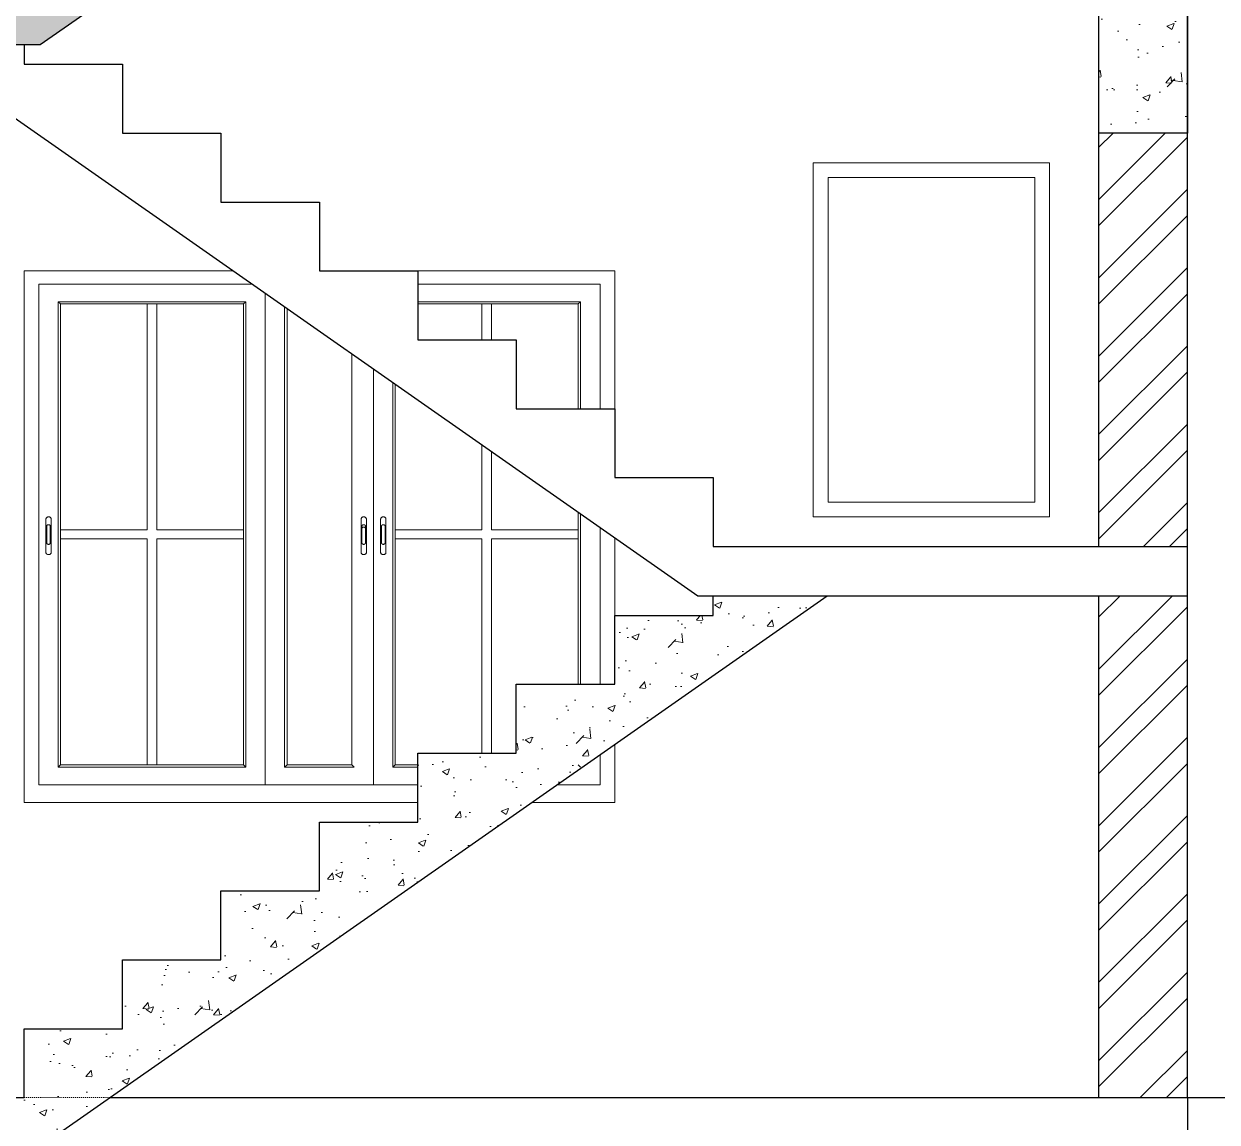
# Model space of a CAD drawing. Header units: inches. Extents: x -10117506 to -5032697, y -6529230 to -3253155.
# Drawn here: x -5057839.8 to -5057718.6, y -3256604.5 to -3256492.9 of the extents above; entities that cross this region are included whole.
import ezdxf

# ---------------------------------------------------------------- set-up
doc = ezdxf.new("R2010")
doc.units = ezdxf.units.IN
doc.header["$LTSCALE"] = 2
doc.header["$MEASUREMENT"] = 0
doc.linetypes.add('ACAD_ISO02W100', pattern=[15, 12, -3])
doc.linetypes.add('CENTER', pattern=[2, 1.25, -0.25, 0.25, -0.25])
doc.layers.get('0').update_dxf_attribs({"linetype": 'CONTINUOUS'})
for name, color, linetype, lineweight in [('Annotate-Bold.w', 187, 'CONTINUOUS', 18), ('Door-Window', 47, 'CONTINUOUS', 15), ('HATCH', 60, 'ACAD_ISO02W100', 13), ('window', 4, 'CONTINUOUS', 13)]:
    doc.layers.add(name, color=color, linetype=linetype, lineweight=lineweight)
pattern_1 = [(45, (18658.185, 2800.1), (-3.977475644, 3.977475644), []), (45, (18660.837, 2800.1), (-3.977475644, 3.977475644), [])]
pattern_2 = [(50, (0, 0), (7.172601826, -0.62752135), [0.75, -8.25]), (355, (0, 0), (-1.387513336, 7.521921337), [0.6, -6.6]), (100.45144446, (0.598, -0.052), (5.785088467, 6.89439991), [0.63740192, -7.01142112]), (46.1842, (0, 2), (10.672413307, -1.655192808), [1.125, -12.375]), (96.63563549, (0.889, 1.862), (9.346619457, 9.741186008), [0.95610342, -10.5171376]), (351.184164, (0, 2), (9.34661945, 9.741186003), [0.9, -9.90000001]), (21, (1, 1.5), (5.969070521, -4.0261889067), [0.75, -8.25]), (326, (1, 1.5), (2.433153319, 7.2515004505), [0.6, -6.6]), (71.45144474, (1.4974, 1.1645), (8.402223767, 3.225311528), [0.6374019, -7.01142112]), (37.5, (0, 0), (0.1215985532, 3.3289385383), [0, -6.52, 0, -6.7, 0, -6.625]), (7.5, (0, 0), (2.6306953744, 3.9441171188), [0, -3.82, 0, -6.37, 0, -2.525]), (327.5, (-2.23, 0), (5.3382243617, -0.2255487173), [0, -2.5, 0, -7.8, 0, -10.35]), (317.5, (-3.23, 0), (5.8318616934, 1.0010498233), [0, -3.25, 0, -5.18, 0, -7.35])]

msp = doc.modelspace()

# ---------------------------------------------------------------- hatches: boundary and pattern name
at = {"layer": 'Door-Window', "linetype": 'ByBlock'}
h = msp.add_hatch(dxfattribs=at)
h.set_pattern_fill('AR-CONC', color=256)
h.set_pattern_definition(pattern_2)
h.paths.add_polyline_path([(-5057975.18, -3256495), (-5057853.75, -3256495), (-5057853.75, -3256504), (-5057844.75, -3256504), (-5057844.75, -3256495), (-5057838.12, -3256495), (-5057830.98, -3256490), (-5058002.18, -3256490), (-5058002.18, -3256495), (-5057984.18, -3256495), (-5057984.18, -3256504), (-5057975.18, -3256504)])
h = msp.add_hatch(dxfattribs=at)
h.set_pattern_fill('AR-CONC', color=256)
h.set_pattern_definition([(50, (18658.207, 2800.1), (7.172601826, -0.62752135), [0.75, -8.25]), (355, (18658.207, 2800.1), (-1.387513336, 7.521921337), [0.6, -6.6]), (100.45144446, (18658.805, 2800.0476), (5.785088467, 6.89439991), [0.63740192, -7.01142112]), (46.1842, (18658.207, 2802.1), (10.672413307, -1.655192808), [1.125, -12.375]), (96.63563549, (18659.096, 2801.962), (9.346619457, 9.741186008), [0.95610342, -10.5171376]), (351.184164, (18658.207, 2802.1), (9.34661945, 9.741186003), [0.9, -9.90000001]), (21, (18659.207, 2801.6), (5.969070521, -4.0261889067), [0.75, -8.25]), (326, (18659.207, 2801.6), (2.433153319, 7.2515004505), [0.6, -6.6]), (71.45144474, (18659.7044, 2801.2644), (8.402223767, 3.225311528), [0.6374019, -7.01142112]), (37.5, (18658.207, 2800.1), (0.1215985532, 3.3289385383), [0, -6.52, 0, -6.7, 0, -6.625]), (7.5, (18658.207, 2800.1), (2.6306953744, 3.9441171188), [0, -3.82, 0, -6.37, 0, -2.525]), (327.5, (18655.977, 2800.1), (5.3382243617, -0.2255487173), [0, -2.5, 0, -7.8, 0, -10.35]), (317.5, (18654.977, 2800.1), (5.8318616934, 1.0010498233), [0, -3.25, 0, -5.18, 0, -7.35])])
h.paths.add_polyline_path([(-5057721.59, -3256490), (-5057730.59, -3256490), (-5057730.59, -3256504), (-5057721.59, -3256504)])
h = msp.add_hatch(dxfattribs=at)
h.set_pattern_fill('AR-CONC', color=256)
h.set_pattern_definition(pattern_2)
h.paths.add_polyline_path([(-5057758.18, -3256551), (-5057769.75, -3256551), (-5057769.75, -3256553), (-5057779.75, -3256553), (-5057779.75, -3256560), (-5057789.75, -3256560), (-5057789.75, -3256567), (-5057799.75, -3256567), (-5057799.75, -3256574), (-5057809.75, -3256574), (-5057809.75, -3256581), (-5057819.75, -3256581), (-5057819.75, -3256588), (-5057829.75, -3256588), (-5057829.75, -3256595), (-5057839.75, -3256595), (-5057839.75, -3256602), (-5057831.03, -3256602)])
h = msp.add_hatch(dxfattribs=at)
h.set_pattern_fill('AR-CONC', color=256)
h.set_pattern_definition(pattern_2)
h.paths.add_polyline_path([(-5057975.18, -3256607), (-5057853.75, -3256607), (-5057853.75, -3256616), (-5057844.75, -3256616), (-5057844.75, -3256607), (-5057838.18, -3256607), (-5057831.03, -3256602), (-5057984.18, -3256602), (-5057984.18, -3256616), (-5057975.18, -3256616)])
at = {"layer": 'HATCH', "ltscale": 0.01}
h = msp.add_hatch(dxfattribs=at)
h.set_pattern_fill('ANSI32', color=256, scale=15, style=0)
h.set_pattern_definition(pattern_1)
h.paths.add_polyline_path([(-5057721.59, -3256504), (-5057730.61, -3256504), (-5057730.61, -3256546), (-5057721.59, -3256546)])
h = msp.add_hatch(dxfattribs=at)
h.set_pattern_fill('ANSI32', color=256, scale=15, style=0)
h.set_pattern_definition(pattern_1)
h.paths.add_polyline_path([(-5057721.59, -3256551), (-5057730.61, -3256551), (-5057730.61, -3256602), (-5057721.59, -3256602)])

# ---------------------------------------------------------------- linework, layer by layer
at = {"ltscale": 0.5}
for p, q in [((-5057721.59, -3256602), (-5057721.59, -3256266)), ((-5057838.12, -3256495), (-5057758.12, -3256439)), ((-5057730.59, -3256546), (-5057730.59, -3256439)), ((-5057844.75, -3256495), (-5057838.12, -3256495)), ((-5057844.75, -3256499.6), (-5057771.33, -3256551)), ((-5057769.75, -3256546), (-5057721.59, -3256546)), ((-5057838.18, -3256607), (-5057758.18, -3256551)), ((-5057771.33, -3256551), (-5057721.59, -3256551)), ((-5057730.59, -3256602), (-5057730.59, -3256551)), ((-5057984.18, -3256602), (-5057839.75, -3256602)), ((-5057831.03, -3256602), (-5057748.04, -3256602)), ((-5057748.04, -3256602), (-5057724.04, -3256602)), ((-5057721.59, -3256602), (-5057691.59, -3256602))]:
    msp.add_line(p, q, dxfattribs=at)
msp.add_lwpolyline([(-5057730.59, -3256490), (-5057721.59, -3256490), (-5057721.59, -3256504), (-5057730.59, -3256504)], close=True, dxfattribs=at)
for points in [[(-5057839.75, -3256495), (-5057839.75, -3256497), (-5057829.75, -3256497), (-5057829.75, -3256504), (-5057819.75, -3256504), (-5057819.75, -3256511), (-5057809.75, -3256511), (-5057809.75, -3256518), (-5057799.75, -3256518), (-5057799.75, -3256525), (-5057789.75, -3256525), (-5057789.75, -3256532), (-5057779.75, -3256532), (-5057779.75, -3256539), (-5057769.75, -3256539), (-5057769.75, -3256546)], [(-5057839.75, -3256602), (-5057839.75, -3256595), (-5057829.75, -3256595), (-5057829.75, -3256588), (-5057819.75, -3256588), (-5057819.75, -3256581), (-5057809.75, -3256581), (-5057809.75, -3256574), (-5057799.75, -3256574), (-5057799.75, -3256567), (-5057789.75, -3256567), (-5057789.75, -3256560), (-5057779.75, -3256560), (-5057779.75, -3256553), (-5057769.75, -3256553), (-5057769.75, -3256551)], [(-5057730.59, -3256602), (-5057721.59, -3256602), (-5057721.59, -3256616), (-5057730.59, -3256616), (-5057730.59, -3256607)]]:
    msp.add_lwpolyline(points, dxfattribs=at)
at = {"layer": 'Annotate-Bold.w', "linetype": 'CENTER', "ltscale": 0.01}
msp.add_line((-5058067.16, -3256602), (-5057678.4, -3256602), dxfattribs=at)
at = {"layer": 'window'}
for p, q in [((-5057839.75, -3256572), (-5057839.75, -3256518)), ((-5057818.47, -3256518), (-5057839.75, -3256518)), ((-5057779.75, -3256518), (-5057799.75, -3256518)), ((-5057779.75, -3256532), (-5057779.75, -3256518)), ((-5057838.25, -3256570.22), (-5057838.25, -3256519.33)), ((-5057816.57, -3256519.33), (-5057838.25, -3256519.33)), ((-5057781.25, -3256519.33), (-5057799.75, -3256519.33)), ((-5057781.25, -3256519.33), (-5057781.25, -3256532)), ((-5057836.29, -3256568.42), (-5057836.29, -3256521.13)), ((-5057836.29, -3256521.13), (-5057817.22, -3256521.13)), ((-5057836.04, -3256521.35), (-5057836.29, -3256521.13)), ((-5057836.04, -3256568.2), (-5057836.04, -3256521.35)), ((-5057817.46, -3256521.35), (-5057836.04, -3256521.35)), ((-5057827.24, -3256521.35), (-5057827.24, -3256544.32)), ((-5057826.26, -3256521.35), (-5057826.26, -3256544.32)), ((-5057817.46, -3256521.35), (-5057817.22, -3256521.13)), ((-5057817.46, -3256521.35), (-5057817.46, -3256568.2)), ((-5057817.22, -3256521.13), (-5057817.22, -3256568.42)), ((-5057815.25, -3256520.25), (-5057815.25, -3256570.22)), ((-5057799.75, -3256521.13), (-5057783.22, -3256521.13)), ((-5057783.46, -3256521.35), (-5057799.75, -3256521.35)), ((-5057793.24, -3256521.35), (-5057793.24, -3256525)), ((-5057792.26, -3256521.35), (-5057792.26, -3256525)), ((-5057783.46, -3256521.35), (-5057783.22, -3256521.13)), ((-5057783.46, -3256521.35), (-5057783.46, -3256532)), ((-5057783.22, -3256521.13), (-5057783.22, -3256532)), ((-5057813.29, -3256521.62), (-5057813.29, -3256568.42)), ((-5057813.04, -3256521.8), (-5057813.04, -3256568.2)), ((-5057806.46, -3256568.2), (-5057806.46, -3256526.4)), ((-5057804.25, -3256527.95), (-5057804.25, -3256570.22)), ((-5057802.29, -3256568.42), (-5057802.29, -3256529.32)), ((-5057802.04, -3256568.2), (-5057802.04, -3256529.5)), ((-5057793.24, -3256535.66), (-5057793.24, -3256544.32)), ((-5057792.26, -3256536.34), (-5057792.26, -3256544.32)), ((-5057837.53, -3256543.21), (-5057837.51, -3256543.14)), ((-5057837.53, -3256543.21), (-5057837.52, -3256543.17)), ((-5057837.53, -3256546.6), (-5057837.53, -3256543.21)), ((-5057837.52, -3256543.17), (-5057837.51, -3256543.14)), ((-5057837.51, -3256543.14), (-5057837.5, -3256543.11)), ((-5057837.5, -3256543.11), (-5057837.48, -3256543.08)), ((-5057837.45, -3256543.05), (-5057837.48, -3256543.08)), ((-5057837.42, -3256543.03), (-5057837.45, -3256543.05)), ((-5057837.42, -3256543.03), (-5057837.38, -3256543.01)), ((-5057837.34, -3256543), (-5057837.38, -3256543.01)), ((-5057837.3, -3256542.99), (-5057837.34, -3256543)), ((-5057837.26, -3256542.99), (-5057837.3, -3256542.99)), ((-5057837.22, -3256542.99), (-5057837.26, -3256542.99)), ((-5057837.22, -3256542.99), (-5057837.17, -3256543)), ((-5057837.17, -3256543), (-5057837.14, -3256543.01)), ((-5057837.14, -3256543.01), (-5057837.1, -3256543.03)), ((-5057837.1, -3256543.03), (-5057837.07, -3256543.05)), ((-5057837.07, -3256543.05), (-5057837.04, -3256543.08)), ((-5057837.02, -3256543.11), (-5057837.04, -3256543.08)), ((-5057837, -3256543.14), (-5057837.02, -3256543.11)), ((-5057836.99, -3256543.17), (-5057837, -3256543.14)), ((-5057836.99, -3256543.17), (-5057836.99, -3256543.21)), ((-5057836.99, -3256543.21), (-5057836.99, -3256546.6)), ((-5057805.51, -3256543.14), (-5057805.52, -3256543.17)), ((-5057805.52, -3256543.17), (-5057805.52, -3256543.21)), ((-5057805.52, -3256543.21), (-5057805.52, -3256546.6)), ((-5057805.49, -3256543.11), (-5057805.51, -3256543.14)), ((-5057805.47, -3256543.08), (-5057805.49, -3256543.11)), ((-5057805.44, -3256543.05), (-5057805.47, -3256543.08)), ((-5057805.41, -3256543.03), (-5057805.44, -3256543.05)), ((-5057805.37, -3256543.01), (-5057805.41, -3256543.03)), ((-5057805.33, -3256543), (-5057805.37, -3256543.01)), ((-5057805.29, -3256542.99), (-5057805.33, -3256543)), ((-5057805.25, -3256542.99), (-5057805.29, -3256542.99)), ((-5057805.21, -3256542.99), (-5057805.25, -3256542.99)), ((-5057805.17, -3256543), (-5057805.21, -3256542.99)), ((-5057805.13, -3256543.01), (-5057805.17, -3256543)), ((-5057805.09, -3256543.03), (-5057805.13, -3256543.01)), ((-5057805.06, -3256543.05), (-5057805.09, -3256543.03)), ((-5057805.03, -3256543.08), (-5057805.06, -3256543.05)), ((-5057805.01, -3256543.11), (-5057805.03, -3256543.08)), ((-5057804.99, -3256543.14), (-5057805.01, -3256543.11)), ((-5057804.98, -3256543.17), (-5057804.99, -3256543.14)), ((-5057804.98, -3256543.21), (-5057804.99, -3256543.14)), ((-5057804.98, -3256543.21), (-5057804.98, -3256543.17)), ((-5057804.98, -3256546.6), (-5057804.98, -3256543.21)), ((-5057803.53, -3256543.21), (-5057803.51, -3256543.14)), ((-5057803.53, -3256543.21), (-5057803.52, -3256543.17)), ((-5057803.53, -3256546.6), (-5057803.53, -3256543.21)), ((-5057803.52, -3256543.17), (-5057803.51, -3256543.14)), ((-5057803.51, -3256543.14), (-5057803.5, -3256543.11)), ((-5057803.5, -3256543.11), (-5057803.48, -3256543.08)), ((-5057803.45, -3256543.05), (-5057803.48, -3256543.08)), ((-5057803.42, -3256543.03), (-5057803.45, -3256543.05)), ((-5057803.42, -3256543.03), (-5057803.38, -3256543.01)), ((-5057803.34, -3256543), (-5057803.38, -3256543.01)), ((-5057803.3, -3256542.99), (-5057803.34, -3256543)), ((-5057803.26, -3256542.99), (-5057803.3, -3256542.99)), ((-5057803.22, -3256542.99), (-5057803.26, -3256542.99)), ((-5057803.22, -3256542.99), (-5057803.17, -3256543)), ((-5057803.17, -3256543), (-5057803.14, -3256543.01)), ((-5057803.14, -3256543.01), (-5057803.1, -3256543.03)), ((-5057803.1, -3256543.03), (-5057803.07, -3256543.05)), ((-5057803.07, -3256543.05), (-5057803.04, -3256543.08)), ((-5057803.02, -3256543.11), (-5057803.04, -3256543.08)), ((-5057803, -3256543.14), (-5057803.02, -3256543.11)), ((-5057802.99, -3256543.17), (-5057803, -3256543.14)), ((-5057802.99, -3256543.17), (-5057802.99, -3256543.21)), ((-5057802.99, -3256543.21), (-5057802.99, -3256546.6)), ((-5057783.46, -3256542.5), (-5057783.46, -3256560)), ((-5057783.22, -3256542.67), (-5057783.22, -3256560)), ((-5057837.43, -3256543.88), (-5057837.44, -3256543.9)), ((-5057837.44, -3256543.9), (-5057837.44, -3256543.93)), ((-5057837.44, -3256543.93), (-5057837.44, -3256545.63)), ((-5057837.42, -3256543.86), (-5057837.43, -3256543.88)), ((-5057837.4, -3256543.84), (-5057837.42, -3256543.86)), ((-5057837.39, -3256543.82), (-5057837.4, -3256543.84)), ((-5057837.36, -3256543.81), (-5057837.39, -3256543.82)), ((-5057837.34, -3256543.79), (-5057837.36, -3256543.81)), ((-5057837.31, -3256543.78), (-5057837.34, -3256543.79)), ((-5057837.29, -3256543.78), (-5057837.31, -3256543.78)), ((-5057837.26, -3256543.78), (-5057837.29, -3256543.78)), ((-5057837.23, -3256543.78), (-5057837.26, -3256543.78)), ((-5057837.2, -3256543.78), (-5057837.23, -3256543.78)), ((-5057837.18, -3256543.79), (-5057837.2, -3256543.78)), ((-5057837.15, -3256543.81), (-5057837.18, -3256543.79)), ((-5057837.13, -3256543.82), (-5057837.15, -3256543.81)), ((-5057837.11, -3256543.84), (-5057837.13, -3256543.82)), ((-5057837.1, -3256543.86), (-5057837.11, -3256543.84)), ((-5057837.09, -3256543.88), (-5057837.1, -3256543.86)), ((-5057837.08, -3256543.9), (-5057837.09, -3256543.88)), ((-5057837.08, -3256543.93), (-5057837.08, -3256543.9)), ((-5057837.08, -3256545.63), (-5057837.08, -3256543.93)), ((-5057836.04, -3256544.32), (-5057827.24, -3256544.32)), ((-5057826.26, -3256544.32), (-5057817.46, -3256544.32)), ((-5057805.43, -3256543.9), (-5057805.42, -3256543.88)), ((-5057805.43, -3256543.93), (-5057805.43, -3256543.9)), ((-5057805.43, -3256544.17), (-5057805.43, -3256543.93)), ((-5057805.43, -3256544.15), (-5057805.42, -3256544.13)), ((-5057805.43, -3256544.17), (-5057805.43, -3256544.15)), ((-5057805.43, -3256545.63), (-5057805.43, -3256544.17)), ((-5057805.42, -3256543.88), (-5057805.41, -3256543.86)), ((-5057805.42, -3256544.13), (-5057805.41, -3256544.11)), ((-5057805.41, -3256543.86), (-5057805.4, -3256543.84)), ((-5057805.41, -3256544.11), (-5057805.4, -3256544.09)), ((-5057805.4, -3256543.84), (-5057805.38, -3256543.82)), ((-5057805.4, -3256544.09), (-5057805.38, -3256544.07)), ((-5057805.38, -3256543.82), (-5057805.36, -3256543.81)), ((-5057805.38, -3256544.07), (-5057805.36, -3256544.05)), ((-5057805.36, -3256543.81), (-5057805.33, -3256543.79)), ((-5057805.36, -3256544.05), (-5057805.33, -3256544.04)), ((-5057805.33, -3256543.79), (-5057805.3, -3256543.78)), ((-5057805.33, -3256544.04), (-5057805.3, -3256544.03)), ((-5057805.3, -3256543.78), (-5057805.28, -3256543.78)), ((-5057805.3, -3256544.03), (-5057805.28, -3256544.03)), ((-5057805.28, -3256543.78), (-5057805.25, -3256543.78)), ((-5057805.28, -3256544.03), (-5057805.25, -3256544.03)), ((-5057805.25, -3256543.78), (-5057805.22, -3256543.78)), ((-5057805.25, -3256544.03), (-5057805.22, -3256544.03)), ((-5057805.22, -3256543.78), (-5057805.19, -3256543.78)), ((-5057805.22, -3256544.03), (-5057805.19, -3256544.03)), ((-5057805.19, -3256543.78), (-5057805.17, -3256543.79)), ((-5057805.19, -3256544.03), (-5057805.17, -3256544.04)), ((-5057805.17, -3256543.79), (-5057805.14, -3256543.81)), ((-5057805.17, -3256544.04), (-5057805.14, -3256544.05)), ((-5057805.14, -3256543.81), (-5057805.12, -3256543.82)), ((-5057805.14, -3256544.05), (-5057805.12, -3256544.07)), ((-5057805.12, -3256543.82), (-5057805.1, -3256543.84)), ((-5057805.12, -3256544.07), (-5057805.1, -3256544.09)), ((-5057805.1, -3256543.84), (-5057805.09, -3256543.86)), ((-5057805.1, -3256544.09), (-5057805.09, -3256544.11)), ((-5057805.09, -3256543.86), (-5057805.08, -3256543.88)), ((-5057805.09, -3256544.11), (-5057805.08, -3256544.13)), ((-5057805.08, -3256543.88), (-5057805.07, -3256543.9)), ((-5057805.08, -3256544.13), (-5057805.07, -3256544.15)), ((-5057805.07, -3256543.9), (-5057805.07, -3256543.93)), ((-5057805.07, -3256545.63), (-5057805.07, -3256543.93)), ((-5057805.07, -3256544.15), (-5057805.07, -3256544.17)), ((-5057803.43, -3256543.88), (-5057803.44, -3256543.9)), ((-5057803.44, -3256543.9), (-5057803.44, -3256543.93)), ((-5057803.44, -3256543.93), (-5057803.44, -3256545.63)), ((-5057803.42, -3256543.86), (-5057803.43, -3256543.88)), ((-5057803.4, -3256543.84), (-5057803.42, -3256543.86)), ((-5057803.39, -3256543.82), (-5057803.4, -3256543.84)), ((-5057803.36, -3256543.81), (-5057803.39, -3256543.82)), ((-5057803.34, -3256543.79), (-5057803.36, -3256543.81)), ((-5057803.31, -3256543.78), (-5057803.34, -3256543.79)), ((-5057803.29, -3256543.78), (-5057803.31, -3256543.78)), ((-5057803.26, -3256543.78), (-5057803.29, -3256543.78)), ((-5057803.23, -3256543.78), (-5057803.26, -3256543.78)), ((-5057803.2, -3256543.78), (-5057803.23, -3256543.78)), ((-5057803.18, -3256543.79), (-5057803.2, -3256543.78)), ((-5057803.15, -3256543.81), (-5057803.18, -3256543.79)), ((-5057803.13, -3256543.82), (-5057803.15, -3256543.81)), ((-5057803.11, -3256543.84), (-5057803.13, -3256543.82)), ((-5057803.1, -3256543.86), (-5057803.11, -3256543.84)), ((-5057803.09, -3256543.88), (-5057803.1, -3256543.86)), ((-5057803.08, -3256543.9), (-5057803.09, -3256543.88)), ((-5057803.08, -3256543.93), (-5057803.08, -3256543.9)), ((-5057803.08, -3256545.63), (-5057803.08, -3256543.93)), ((-5057802.04, -3256544.32), (-5057793.24, -3256544.32)), ((-5057792.26, -3256544.32), (-5057783.46, -3256544.32)), ((-5057781.25, -3256544.05), (-5057781.25, -3256560)), ((-5057837.44, -3256545.66), (-5057837.44, -3256545.63)), ((-5057837.43, -3256545.68), (-5057837.44, -3256545.66)), ((-5057837.08, -3256545.66), (-5057837.09, -3256545.68)), ((-5057837.08, -3256545.63), (-5057837.08, -3256545.66)), ((-5057836.04, -3256545.22), (-5057827.24, -3256545.22)), ((-5057827.24, -3256545.22), (-5057827.24, -3256568.2)), ((-5057826.26, -3256545.22), (-5057817.46, -3256545.22)), ((-5057826.26, -3256545.22), (-5057826.26, -3256568.2)), ((-5057805.43, -3256545.63), (-5057805.43, -3256545.66)), ((-5057805.43, -3256545.66), (-5057805.42, -3256545.68)), ((-5057805.08, -3256545.68), (-5057805.07, -3256545.66)), ((-5057805.07, -3256545.66), (-5057805.07, -3256545.63)), ((-5057803.44, -3256545.66), (-5057803.44, -3256545.63)), ((-5057803.43, -3256545.68), (-5057803.44, -3256545.66)), ((-5057803.08, -3256545.66), (-5057803.09, -3256545.68)), ((-5057803.08, -3256545.63), (-5057803.08, -3256545.66)), ((-5057802.04, -3256545.22), (-5057793.24, -3256545.22)), ((-5057793.24, -3256545.22), (-5057793.24, -3256567)), ((-5057792.26, -3256545.22), (-5057783.46, -3256545.22)), ((-5057792.26, -3256545.22), (-5057792.26, -3256567)), ((-5057779.75, -3256560), (-5057779.75, -3256545.1)), ((-5057837.52, -3256546.63), (-5057837.53, -3256546.6)), ((-5057837.51, -3256546.67), (-5057837.52, -3256546.63)), ((-5057837.51, -3256546.67), (-5057837.5, -3256546.7)), ((-5057837.5, -3256546.7), (-5057837.48, -3256546.73)), ((-5057837.48, -3256546.73), (-5057837.45, -3256546.75)), ((-5057837.42, -3256546.78), (-5057837.45, -3256546.75)), ((-5057837.42, -3256545.7), (-5057837.43, -3256545.68)), ((-5057837.4, -3256545.72), (-5057837.42, -3256545.7)), ((-5057837.38, -3256546.8), (-5057837.42, -3256546.78)), ((-5057837.39, -3256545.74), (-5057837.4, -3256545.72)), ((-5057837.36, -3256545.75), (-5057837.39, -3256545.74)), ((-5057837.38, -3256546.8), (-5057837.34, -3256546.81)), ((-5057837.34, -3256545.76), (-5057837.36, -3256545.75)), ((-5057837.31, -3256545.77), (-5057837.34, -3256545.76)), ((-5057837.3, -3256546.82), (-5057837.34, -3256546.81)), ((-5057837.29, -3256545.78), (-5057837.31, -3256545.77)), ((-5057837.26, -3256546.82), (-5057837.3, -3256546.82)), ((-5057837.26, -3256545.78), (-5057837.29, -3256545.78)), ((-5057837.23, -3256545.78), (-5057837.26, -3256545.78)), ((-5057837.26, -3256546.82), (-5057837.22, -3256546.82)), ((-5057837.2, -3256545.77), (-5057837.23, -3256545.78)), ((-5057837.22, -3256546.82), (-5057837.17, -3256546.81)), ((-5057837.18, -3256545.76), (-5057837.2, -3256545.77)), ((-5057837.15, -3256545.75), (-5057837.18, -3256545.76)), ((-5057837.14, -3256546.8), (-5057837.17, -3256546.81)), ((-5057837.13, -3256545.74), (-5057837.15, -3256545.75)), ((-5057837.1, -3256546.78), (-5057837.14, -3256546.8)), ((-5057837.11, -3256545.72), (-5057837.13, -3256545.74)), ((-5057837.1, -3256545.7), (-5057837.11, -3256545.72)), ((-5057837.09, -3256545.68), (-5057837.1, -3256545.7)), ((-5057837.1, -3256546.78), (-5057837.07, -3256546.75)), ((-5057837.07, -3256546.75), (-5057837.04, -3256546.73)), ((-5057837.04, -3256546.73), (-5057837.02, -3256546.7)), ((-5057837, -3256546.67), (-5057837.02, -3256546.7)), ((-5057836.99, -3256546.6), (-5057837, -3256546.67)), ((-5057836.99, -3256546.63), (-5057837, -3256546.67)), ((-5057836.99, -3256546.63), (-5057836.99, -3256546.6)), ((-5057805.52, -3256546.63), (-5057805.52, -3256546.6)), ((-5057805.52, -3256546.6), (-5057805.51, -3256546.67)), ((-5057805.52, -3256546.63), (-5057805.51, -3256546.67)), ((-5057805.51, -3256546.67), (-5057805.49, -3256546.7)), ((-5057805.49, -3256546.7), (-5057805.47, -3256546.73)), ((-5057805.47, -3256546.73), (-5057805.44, -3256546.75)), ((-5057805.44, -3256546.75), (-5057805.41, -3256546.78)), ((-5057805.42, -3256545.68), (-5057805.41, -3256545.7)), ((-5057805.41, -3256545.7), (-5057805.4, -3256545.72)), ((-5057805.41, -3256546.78), (-5057805.37, -3256546.8)), ((-5057805.4, -3256545.72), (-5057805.38, -3256545.74)), ((-5057805.38, -3256545.74), (-5057805.36, -3256545.75)), ((-5057805.37, -3256546.8), (-5057805.33, -3256546.81)), ((-5057805.36, -3256545.75), (-5057805.33, -3256545.76)), ((-5057805.33, -3256545.76), (-5057805.3, -3256545.77)), ((-5057805.33, -3256546.81), (-5057805.29, -3256546.82)), ((-5057805.3, -3256545.77), (-5057805.28, -3256545.78)), ((-5057805.29, -3256546.82), (-5057805.25, -3256546.82)), ((-5057805.28, -3256545.78), (-5057805.25, -3256545.78)), ((-5057805.25, -3256545.78), (-5057805.22, -3256545.78)), ((-5057805.25, -3256546.82), (-5057805.21, -3256546.82)), ((-5057805.22, -3256545.78), (-5057805.19, -3256545.77)), ((-5057805.21, -3256546.82), (-5057805.17, -3256546.81)), ((-5057805.19, -3256545.77), (-5057805.17, -3256545.76)), ((-5057805.17, -3256545.76), (-5057805.14, -3256545.75)), ((-5057805.17, -3256546.81), (-5057805.13, -3256546.8)), ((-5057805.14, -3256545.75), (-5057805.12, -3256545.74)), ((-5057805.13, -3256546.8), (-5057805.09, -3256546.78)), ((-5057805.12, -3256545.74), (-5057805.1, -3256545.72)), ((-5057805.1, -3256545.72), (-5057805.09, -3256545.7)), ((-5057805.09, -3256545.7), (-5057805.08, -3256545.68)), ((-5057805.09, -3256546.78), (-5057805.06, -3256546.75)), ((-5057805.06, -3256546.75), (-5057805.03, -3256546.73)), ((-5057805.03, -3256546.73), (-5057805.01, -3256546.7)), ((-5057805.01, -3256546.7), (-5057804.99, -3256546.67)), ((-5057804.99, -3256546.67), (-5057804.98, -3256546.63)), ((-5057804.98, -3256546.63), (-5057804.98, -3256546.6)), ((-5057803.52, -3256546.63), (-5057803.53, -3256546.6)), ((-5057803.51, -3256546.67), (-5057803.52, -3256546.63)), ((-5057803.51, -3256546.67), (-5057803.5, -3256546.7)), ((-5057803.5, -3256546.7), (-5057803.48, -3256546.73)), ((-5057803.48, -3256546.73), (-5057803.45, -3256546.75)), ((-5057803.42, -3256546.78), (-5057803.45, -3256546.75)), ((-5057803.42, -3256545.7), (-5057803.43, -3256545.68)), ((-5057803.4, -3256545.72), (-5057803.42, -3256545.7)), ((-5057803.38, -3256546.8), (-5057803.42, -3256546.78)), ((-5057803.39, -3256545.74), (-5057803.4, -3256545.72)), ((-5057803.36, -3256545.75), (-5057803.39, -3256545.74)), ((-5057803.38, -3256546.8), (-5057803.34, -3256546.81)), ((-5057803.34, -3256545.76), (-5057803.36, -3256545.75)), ((-5057803.31, -3256545.77), (-5057803.34, -3256545.76)), ((-5057803.3, -3256546.82), (-5057803.34, -3256546.81)), ((-5057803.29, -3256545.78), (-5057803.31, -3256545.77)), ((-5057803.26, -3256546.82), (-5057803.3, -3256546.82)), ((-5057803.26, -3256545.78), (-5057803.29, -3256545.78)), ((-5057803.23, -3256545.78), (-5057803.26, -3256545.78)), ((-5057803.26, -3256546.82), (-5057803.22, -3256546.82)), ((-5057803.2, -3256545.77), (-5057803.23, -3256545.78)), ((-5057803.22, -3256546.82), (-5057803.17, -3256546.81)), ((-5057803.18, -3256545.76), (-5057803.2, -3256545.77)), ((-5057803.15, -3256545.75), (-5057803.18, -3256545.76)), ((-5057803.14, -3256546.8), (-5057803.17, -3256546.81)), ((-5057803.13, -3256545.74), (-5057803.15, -3256545.75)), ((-5057803.1, -3256546.78), (-5057803.14, -3256546.8)), ((-5057803.11, -3256545.72), (-5057803.13, -3256545.74)), ((-5057803.1, -3256545.7), (-5057803.11, -3256545.72)), ((-5057803.09, -3256545.68), (-5057803.1, -3256545.7)), ((-5057803.1, -3256546.78), (-5057803.07, -3256546.75)), ((-5057803.07, -3256546.75), (-5057803.04, -3256546.73)), ((-5057803.04, -3256546.73), (-5057803.02, -3256546.7)), ((-5057803, -3256546.67), (-5057803.02, -3256546.7)), ((-5057802.99, -3256546.6), (-5057803, -3256546.67)), ((-5057802.99, -3256546.63), (-5057803, -3256546.67)), ((-5057802.99, -3256546.63), (-5057802.99, -3256546.6)), ((-5057779.75, -3256572), (-5057779.75, -3256566.1)), ((-5057781.25, -3256567.15), (-5057781.25, -3256570.22)), ((-5057836.29, -3256568.42), (-5057836.04, -3256568.2)), ((-5057817.22, -3256568.42), (-5057836.29, -3256568.42)), ((-5057817.46, -3256568.2), (-5057836.04, -3256568.2)), ((-5057817.46, -3256568.2), (-5057817.22, -3256568.42)), ((-5057813.04, -3256568.2), (-5057813.29, -3256568.42)), ((-5057813.29, -3256568.42), (-5057806.22, -3256568.42)), ((-5057813.04, -3256568.2), (-5057806.46, -3256568.2)), ((-5057806.22, -3256568.42), (-5057806.46, -3256568.2)), ((-5057802.29, -3256568.42), (-5057802.04, -3256568.2)), ((-5057799.75, -3256568.42), (-5057802.29, -3256568.42)), ((-5057799.75, -3256568.2), (-5057802.04, -3256568.2)), ((-5057783.46, -3256568.2), (-5057783.22, -3256568.42)), ((-5057838.25, -3256570.22), (-5057815.25, -3256570.22)), ((-5057804.25, -3256570.22), (-5057815.25, -3256570.22)), ((-5057804.25, -3256570.22), (-5057799.75, -3256570.22)), ((-5057785.64, -3256570.22), (-5057781.25, -3256570.22)), ((-5057799.75, -3256572), (-5057839.75, -3256572)), ((-5057779.75, -3256572), (-5057788.18, -3256572))]:
    msp.add_line(p, q, dxfattribs=at)
for points in [[(-5057759.59, -3256507), (-5057735.59, -3256507), (-5057735.59, -3256543), (-5057759.59, -3256543)], [(-5057758.09, -3256508.5), (-5057737.09, -3256508.5), (-5057737.09, -3256541.5), (-5057758.09, -3256541.5)]]:
    msp.add_lwpolyline(points, close=True, dxfattribs=at)

doc.saveas('drawing.dxf')
